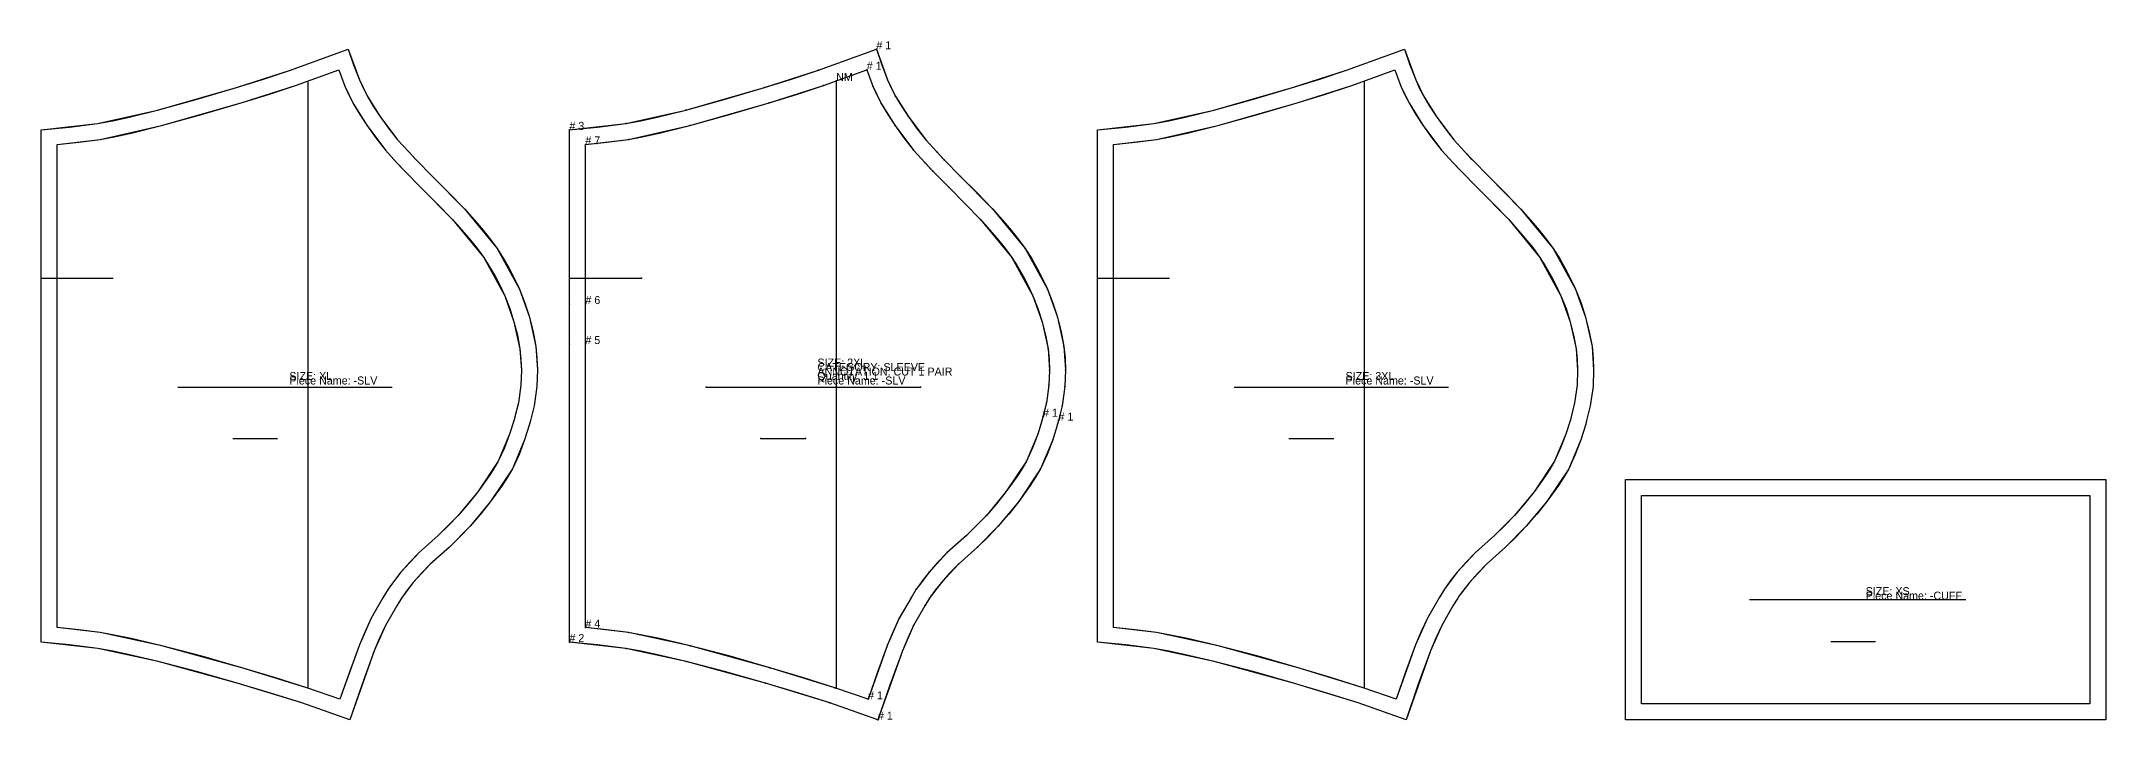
# Model space of a CAD drawing. Extents: x 0 to 1039, y 0 to 21.
# Drawn here: x 715.6 to 780.1, y 0 to 21.2 of the extents above; entities that cross this region are included whole.
import ezdxf
from ezdxf.enums import TextEntityAlignment as Align

# ---------------------------------------------------------------- set-up
doc = ezdxf.new("R2010")
doc.units = 0

# ---------------------------------------------------------------- blocks, each defined once
blk = doc.blocks.new('MYRA-SLV_XL')
at = {"layer": '1'}
blk.add_lwpolyline([(9.6401, 0), (9.6401, 0), (8.1406, 0.5222), (6.1243, 1.1443), (3.6499, 1.8216), (1.7632, 2.2258), (0, 2.4258), (0, 2.4258), (0, 11.7324), (0, 11.7324), (0, 12.9824), (0, 12.9824), (0, 13.7935), (0, 18.423), (0, 18.423), (1.7608, 18.6196), (3.6344, 19.0428), (6.0961, 19.7462), (7.7815, 20.2849), (9.5906, 20.94), (9.5906, 20.94), (9.9406, 19.9834), (10.1812, 19.488), (10.5814, 18.8524), (11.1338, 18.1106), (11.4805, 17.7335), (11.7133, 17.4836), (12.2224, 16.9664), (13.2189, 15.957), (14.2395, 14.7186), (14.937, 13.447), (15.2507, 12.5689), (15.4501, 11.6578), (15.5006, 10.923), (15.4825, 10.4083), (15.3967, 9.8027), (15.2824, 9.3435), (15.2824, 9.3435), (15.2548, 9.2322), (15.1021, 8.743), (14.7213, 7.8374), (14.0395, 6.813), (13.3971, 6.0459), (12.7495, 5.3905), (12.1548, 4.8621), (11.6214, 4.2882), (11.3028, 3.8652), (11.2535, 3.7957), (11.1059, 3.554), (10.7548, 2.9401), (10.4036, 2.1499), (9.6401, 0), (9.6401, 0)], close=True, dxfattribs=at)
at = {"layer": '100'}
blk.add_line((5.9814, 8.7864), (7.3787, 8.7864), dxfattribs=at)
at = {"layer": '11'}
blk.add_lwpolyline([(0, 13.7935), (2.25, 13.7935)], dxfattribs=at)
at = {"layer": '14'}
for points in [[(0.5, 17.9713), (1.8447, 18.126), (3.7583, 18.5582), (6.2409, 19.2676), (7.9428, 19.8115), (9.2923, 20.3002)], [(9.2923, 20.3002), (9.4798, 19.7878), (9.7434, 19.2449), (10.1687, 18.5694), (10.7508, 17.7878), (11.1122, 17.3948), (11.357, 17.1328), (11.8633, 16.6184), (12.8473, 15.6217), (13.8237, 14.4369), (14.4795, 13.2414), (14.7691, 12.4308), (14.9538, 11.5868), (15, 10.9146), (14.9837, 10.4523), (14.9053, 9.8984), (14.7972, 9.4641), (14.7972, 9.4641), (14.7731, 9.3671), (14.6319, 8.9148), (14.2788, 8.0749), (13.6385, 7.1129), (13.027, 6.3827), (12.4053, 5.7535), (11.8048, 5.22), (11.2369, 4.6089), (10.8947, 4.1548), (10.8389, 4.0762), (10.6754, 3.8084), (10.3082, 3.1663), (9.9391, 2.3358), (9.3319, 0.6368)], [(0.5, 12.9824), (0.5, 13.7935), (0.5, 17.9713)], [(0.5, 11.7324), (0.5, 12.9824)], [(0.5, 2.8762), (0.5, 11.7324)], [(9.3319, 0.6368), (8.2966, 0.9973), (6.2641, 1.6244), (3.7684, 2.3076), (1.8447, 2.7197), (0.5, 2.8762)], [(9.3319, 0.6368)]]:
    blk.add_lwpolyline(points, dxfattribs=at)
at = {"layer": '5'}
blk.add_line((4.2708, 10.3905), (10.9661, 10.3905), dxfattribs=at)
at = {"layer": '7'}
blk.add_line((4.2708, 10.3905), (10.9661, 10.3905), dxfattribs=at)
at = {"layer": '8'}
blk.add_line((8.3328, 19.9527), (8.3328, 0.9847), dxfattribs=at)
at = {"layer": '84'}
blk.add_lwpolyline([(9.6401, 0), (9.6401, 0), (8.1406, 0.5222), (7.1351, 0.8416), (6.1243, 1.1443), (4.8907, 1.4963), (3.6499, 1.8216), (2.7102, 2.0416), (2.2379, 2.1398), (1.7632, 2.2258), (0.8831, 2.3364), (0, 2.4258), (0, 2.4258), (0, 11.7324), (0, 11.7324), (0, 12.9824), (0, 12.9824), (0, 13.7935), (0, 18.423), (0, 18.423), (0.8821, 18.5094), (1.7608, 18.6196), (2.2326, 18.709), (2.7017, 18.812), (3.6344, 19.0428), (4.8689, 19.3814), (6.0961, 19.7462), (6.9411, 20.0084), (7.7815, 20.2849), (9.5906, 20.94), (9.5906, 20.94), (9.7598, 20.4594), (9.9406, 19.9834), (10.0545, 19.7326), (10.1812, 19.488), (10.3739, 19.1656), (10.5814, 18.8524), (10.8487, 18.4747), (11.1338, 18.1106), (11.4805, 17.7335), (11.6681, 17.5295), (11.7133, 17.4836), (12.2224, 16.9664), (12.7251, 16.4659), (13.2189, 15.957), (13.7506, 15.3546), (14.0021, 15.0419), (14.2395, 14.7186), (14.4347, 14.4127), (14.615, 14.0978), (14.7826, 13.7757), (14.937, 13.447), (15.1092, 13.0136), (15.2507, 12.5689), (15.3657, 12.1166), (15.4501, 11.6578), (15.4866, 11.2913), (15.5006, 10.923), (15.4825, 10.4083), (15.3967, 9.8027), (15.2824, 9.3435), (15.2824, 9.3435), (15.2548, 9.2322), (15.1021, 8.743), (14.9273, 8.2832), (14.7213, 7.8374), (14.5665, 7.5715), (14.3994, 7.3131), (14.0395, 6.813), (13.7274, 6.4219), (13.3971, 6.0459), (13.0793, 5.7124), (12.7495, 5.3905), (12.1548, 4.8621), (11.8809, 4.5817), (11.6214, 4.2882), (11.4314, 4.0465), (11.3028, 3.8652), (11.2535, 3.7957), (11.1059, 3.554), (10.7548, 2.9401), (10.5706, 2.5489), (10.4036, 2.1499), (10.0118, 1.0787), (9.6401, 0), (9.6401, 0)], close=True, dxfattribs=at)
at = {"layer": '85'}
blk.add_lwpolyline([(8.3328, 19.9527), (8.3328, 0.9847)], dxfattribs=at)
at = {"layer": '86'}
blk.add_lwpolyline([(0, 13.7935), (2.25, 13.7935)], dxfattribs=at)
at = {"layer": '87'}
for points in [[(0.5, 17.9713), (1.1736, 18.0398), (1.8447, 18.126), (2.3265, 18.2177), (2.8056, 18.3229), (3.7583, 18.5582), (5.0033, 18.8996), (6.2409, 19.2676), (7.0942, 19.5324), (7.9428, 19.8115), (9.2923, 20.3002)], [(9.2923, 20.3002), (9.4798, 19.7878), (9.6046, 19.5129), (9.7434, 19.2449), (9.9482, 18.9023), (10.1687, 18.5694), (10.4503, 18.1714), (10.7508, 17.7878), (11.1122, 17.3948), (11.2969, 17.1939), (11.357, 17.1328), (11.8633, 16.6184), (12.3598, 16.1242), (12.8473, 15.6217), (13.356, 15.0454), (13.5966, 14.7462), (13.8237, 14.4369), (14.0072, 14.1493), (14.1768, 13.8532), (14.3344, 13.5504), (14.4795, 13.2414), (14.6385, 12.8413), (14.7691, 12.4308), (14.8756, 12.0118), (14.9538, 11.5868), (14.9872, 11.2515), (15, 10.9146), (14.9837, 10.4523), (14.9053, 9.8984), (14.7972, 9.4641), (14.7972, 9.4641), (14.7731, 9.3671), (14.6319, 8.9148), (14.4698, 8.4884), (14.2788, 8.0749), (14.1334, 7.8252), (13.9765, 7.5825), (13.6385, 7.1129), (13.3414, 6.7407), (13.027, 6.3827), (12.7218, 6.0625), (12.4053, 5.7535), (11.8048, 5.22), (11.5132, 4.9215), (11.2369, 4.6089), (11.0314, 4.3475), (10.8947, 4.1548), (10.8389, 4.0762), (10.6754, 3.8084), (10.3082, 3.1663), (10.1147, 2.7551), (9.9391, 2.3358), (9.6278, 1.4892), (9.3319, 0.6368)], [(0.5, 12.9824), (0.5, 13.7935), (0.5, 17.9713)], [(0.5, 11.7324), (0.5, 12.9824)], [(0.5, 2.8762), (0.5, 11.7324)], [(9.3319, 0.6368), (8.2966, 0.9973), (7.283, 1.3193), (6.2641, 1.6244), (5.0199, 1.9795), (3.7684, 2.3076), (2.8102, 2.5315), (2.3286, 2.6316), (1.8447, 2.7197), (1.1734, 2.8058), (0.5, 2.8762)], [(9.3319, 0.6368)]]:
    blk.add_lwpolyline(points, dxfattribs=at)
at = {"layer": '1'}
for s, p in [('SIZE: XL', (7.7503, 10.61)), ('Piece Name: -SLV', (7.7503, 10.47))]:
    blk.add_text(s, height=0.25, dxfattribs=at).set_placement(p)
at = {"layer": '1', "flags": 2}
for p, p2 in [((9.2923, 20.3002), (11.1122, 17.3948)), ((9.2923, 20.3002), (11.357, 17.1328)), ((9.3319, 0.6368), (10.8947, 4.1548))]:
    blk.add_attdef('Dependency', text='', height=0.25, dxfattribs=at).set_placement(p, p2, align=Align.ALIGNED)
blk = doc.blocks.new('MYRA-SLV_2XL')
at = {"layer": '1'}
blk.add_lwpolyline([(9.6401, 0), (9.6401, 0), (8.1406, 0.5222), (6.1243, 1.1443), (3.6499, 1.8216), (1.7632, 2.2258), (0, 2.4258), (0, 2.4258), (0, 11.7324), (0, 11.7324), (0, 12.9824), (0, 12.9824), (0, 13.7935), (0, 18.423), (0, 18.423), (1.7608, 18.6196), (3.6344, 19.0428), (6.0961, 19.7462), (7.7815, 20.2849), (9.5906, 20.94), (9.5906, 20.94), (9.9406, 19.9834), (10.1812, 19.488), (10.5814, 18.8524), (11.1338, 18.1106), (11.4805, 17.7335), (11.7133, 17.4836), (12.2224, 16.9664), (13.2189, 15.957), (14.2395, 14.7186), (14.937, 13.447), (15.2507, 12.5689), (15.4501, 11.6578), (15.5006, 10.923), (15.4825, 10.4083), (15.3967, 9.8027), (15.2824, 9.3435), (15.2824, 9.3435), (15.2548, 9.2322), (15.1021, 8.743), (14.7213, 7.8374), (14.0395, 6.813), (13.3971, 6.0459), (12.7495, 5.3905), (12.1548, 4.8621), (11.6214, 4.2882), (11.3028, 3.8652), (11.2535, 3.7957), (11.1059, 3.554), (10.7548, 2.9401), (10.4036, 2.1499), (9.6401, 0), (9.6401, 0)], close=True, dxfattribs=at)
at = {"layer": '100'}
blk.add_line((5.9814, 8.7864), (7.3787, 8.7864), dxfattribs=at)
at = {"layer": '11'}
blk.add_lwpolyline([(0, 13.7935), (2.25, 13.7935)], dxfattribs=at)
at = {"layer": '14'}
for points in [[(0.5, 17.9713), (1.8447, 18.126), (3.7583, 18.5582), (6.2409, 19.2676), (7.9428, 19.8115), (9.2923, 20.3002)], [(9.2923, 20.3002), (9.4798, 19.7878), (9.7434, 19.2449), (10.1687, 18.5694), (10.7508, 17.7878), (11.1122, 17.3948), (11.357, 17.1328), (11.8633, 16.6184), (12.8473, 15.6217), (13.8237, 14.4369), (14.4795, 13.2414), (14.7691, 12.4308), (14.9538, 11.5868), (15, 10.9146), (14.9837, 10.4523), (14.9053, 9.8984), (14.7972, 9.4641), (14.7972, 9.4641), (14.7731, 9.3671), (14.6319, 8.9148), (14.2788, 8.0749), (13.6385, 7.1129), (13.027, 6.3827), (12.4053, 5.7535), (11.8048, 5.22), (11.2369, 4.6089), (10.8947, 4.1548), (10.8389, 4.0762), (10.6754, 3.8084), (10.3082, 3.1663), (9.9391, 2.3358), (9.3319, 0.6368)], [(0.5, 12.9824), (0.5, 13.7935), (0.5, 17.9713)], [(0.5, 11.7324), (0.5, 12.9824)], [(0.5, 2.8762), (0.5, 11.7324)], [(9.3319, 0.6368), (8.2966, 0.9973), (6.2641, 1.6244), (3.7684, 2.3076), (1.8447, 2.7197), (0.5, 2.8762)], [(9.3319, 0.6368)]]:
    blk.add_lwpolyline(points, dxfattribs=at)
at = {"layer": '2'}
for p in [(9.5906, 20.94), (9.2923, 20.3002), (9.2923, 20.3002), (8.3328, 19.9527), (0, 18.423), (0.5, 17.9713), (0.5, 17.9713), (0, 13.7935), (0, 13.7935), (0, 13.7935), (0.5, 13.7935), (2.25, 13.7935), (0, 12.9824), (0.5, 12.9824), (0.5, 12.9824), (0, 11.7324), (0.5, 11.7324), (0.5, 11.7324), (4.2708, 10.3905), (10.9661, 10.3905), (14.9837, 10.4523), (15.4825, 10.4083), (14.7731, 9.3671), (14.7972, 9.4641), (14.7972, 9.4641), (15.2548, 9.2322), (15.2824, 9.3435), (15.2824, 9.3435), (5.9814, 8.7864), (7.3787, 8.7864), (0.5, 2.8762), (0.5, 2.8762), (0, 2.4258), (8.3328, 0.9847), (9.3319, 0.6368), (9.3319, 0.6368), (9.3319, 0.6368), (9.3319, 0.6368), (9.6401, 0), (9.6401, 0)]:
    blk.add_point(p, dxfattribs=at)
at = {"layer": '3'}
for p in [(7.7815, 20.2849), (6.0961, 19.7462), (7.9428, 19.8115), (9.4798, 19.7878), (9.9406, 19.9834), (10.1812, 19.488), (3.6344, 19.0428), (6.2409, 19.2676), (9.7434, 19.2449), (10.5814, 18.8524), (1.7608, 18.6196), (1.8447, 18.126), (3.7583, 18.5582), (10.1687, 18.5694), (11.1338, 18.1106), (10.7508, 17.7878), (11.4805, 17.7335), (11.7133, 17.4836), (11.1122, 17.3948), (11.357, 17.1328), (12.2224, 16.9664), (11.8633, 16.6184), (12.8473, 15.6217), (13.2189, 15.957), (13.8237, 14.4369), (14.2395, 14.7186), (14.4795, 13.2414), (14.937, 13.447), (14.7691, 12.4308), (15.2507, 12.5689), (15.4501, 11.6578), (14.9538, 11.5868), (15, 10.9146), (15.5006, 10.923), (14.9053, 9.8984), (15.3967, 9.8027), (14.6319, 8.9148), (15.1021, 8.743), (14.2788, 8.0749), (14.7213, 7.8374), (13.6385, 7.1129), (14.0395, 6.813), (13.027, 6.3827), (13.3971, 6.0459), (11.8048, 5.22), (12.4053, 5.7535), (12.7495, 5.3905), (11.2369, 4.6089), (12.1548, 4.8621), (10.8389, 4.0762), (10.8947, 4.1548), (11.6214, 4.2882), (10.6754, 3.8084), (11.1059, 3.554), (11.2535, 3.7957), (11.3028, 3.8652), (1.8447, 2.7197), (10.3082, 3.1663), (10.7548, 2.9401), (1.7632, 2.2258), (3.7684, 2.3076), (9.9391, 2.3358), (10.4036, 2.1499), (3.6499, 1.8216), (6.2641, 1.6244), (6.1243, 1.1443), (8.2966, 0.9973), (8.1406, 0.5222)]:
    blk.add_point(p, dxfattribs=at)
at = {"layer": '5'}
blk.add_line((4.2708, 10.3905), (10.9661, 10.3905), dxfattribs=at)
at = {"layer": '7'}
blk.add_line((4.2708, 10.3905), (10.9661, 10.3905), dxfattribs=at)
at = {"layer": '8'}
blk.add_line((8.3328, 19.9527), (8.3328, 0.9847), dxfattribs=at)
at = {"layer": '80'}
for p in [(11.4805, 17.7335, 0.188), (11.7133, 17.4836, 0.188), (11.1122, 17.3948, 0.188), (11.357, 17.1328, 0.188), (0, 12.9824, 0.188), (0.5, 12.9824, 0.188), (0, 11.7324, 0.188), (0.5, 11.7324, 0.188), (14.7972, 9.4641, 0.188), (15.2824, 9.3435, 0.188), (10.8947, 4.1548, 0.188), (11.3028, 3.8652, 0.188)]:
    blk.add_point(p, dxfattribs=at)
at = {"layer": '84'}
blk.add_lwpolyline([(9.6401, 0), (9.6401, 0), (8.1406, 0.5222), (7.1351, 0.8416), (6.1243, 1.1443), (4.8907, 1.4963), (3.6499, 1.8216), (2.7102, 2.0416), (2.2379, 2.1398), (1.7632, 2.2258), (0.8831, 2.3364), (0, 2.4258), (0, 2.4258), (0, 11.7324), (0, 11.7324), (0, 12.9824), (0, 12.9824), (0, 13.7935), (0, 18.423), (0, 18.423), (0.8821, 18.5094), (1.7608, 18.6196), (2.2326, 18.709), (2.7017, 18.812), (3.6344, 19.0428), (4.8689, 19.3814), (6.0961, 19.7462), (6.9411, 20.0084), (7.7815, 20.2849), (9.5906, 20.94), (9.5906, 20.94), (9.7598, 20.4594), (9.9406, 19.9834), (10.0545, 19.7326), (10.1812, 19.488), (10.3739, 19.1656), (10.5814, 18.8524), (10.8487, 18.4747), (11.1338, 18.1106), (11.4805, 17.7335), (11.6681, 17.5295), (11.7133, 17.4836), (12.2224, 16.9664), (12.7251, 16.4659), (13.2189, 15.957), (13.7506, 15.3546), (14.0021, 15.0419), (14.2395, 14.7186), (14.4347, 14.4127), (14.615, 14.0978), (14.7826, 13.7757), (14.937, 13.447), (15.1092, 13.0136), (15.2507, 12.5689), (15.3657, 12.1166), (15.4501, 11.6578), (15.4866, 11.2913), (15.5006, 10.923), (15.4825, 10.4083), (15.3967, 9.8027), (15.2824, 9.3435), (15.2824, 9.3435), (15.2548, 9.2322), (15.1021, 8.743), (14.9273, 8.2832), (14.7213, 7.8374), (14.5665, 7.5715), (14.3994, 7.3131), (14.0395, 6.813), (13.7274, 6.4219), (13.3971, 6.0459), (13.0793, 5.7124), (12.7495, 5.3905), (12.1548, 4.8621), (11.8809, 4.5817), (11.6214, 4.2882), (11.4314, 4.0465), (11.3028, 3.8652), (11.2535, 3.7957), (11.1059, 3.554), (10.7548, 2.9401), (10.5706, 2.5489), (10.4036, 2.1499), (10.0118, 1.0787), (9.6401, 0), (9.6401, 0)], close=True, dxfattribs=at)
at = {"layer": '85'}
blk.add_lwpolyline([(8.3328, 19.9527), (8.3328, 0.9847)], dxfattribs=at)
at = {"layer": '86'}
blk.add_lwpolyline([(0, 13.7935), (2.25, 13.7935)], dxfattribs=at)
at = {"layer": '87'}
for points in [[(0.5, 17.9713), (1.1736, 18.0398), (1.8447, 18.126), (2.3265, 18.2177), (2.8056, 18.3229), (3.7583, 18.5582), (5.0033, 18.8996), (6.2409, 19.2676), (7.0942, 19.5324), (7.9428, 19.8115), (9.2923, 20.3002)], [(9.2923, 20.3002), (9.4798, 19.7878), (9.6046, 19.5129), (9.7434, 19.2449), (9.9482, 18.9023), (10.1687, 18.5694), (10.4503, 18.1714), (10.7508, 17.7878), (11.1122, 17.3948), (11.2969, 17.1939), (11.357, 17.1328), (11.8633, 16.6184), (12.3598, 16.1242), (12.8473, 15.6217), (13.356, 15.0454), (13.5966, 14.7462), (13.8237, 14.4369), (14.0072, 14.1493), (14.1768, 13.8532), (14.3344, 13.5504), (14.4795, 13.2414), (14.6385, 12.8413), (14.7691, 12.4308), (14.8756, 12.0118), (14.9538, 11.5868), (14.9872, 11.2515), (15, 10.9146), (14.9837, 10.4523), (14.9053, 9.8984), (14.7972, 9.4641), (14.7972, 9.4641), (14.7731, 9.3671), (14.6319, 8.9148), (14.4698, 8.4884), (14.2788, 8.0749), (14.1334, 7.8252), (13.9765, 7.5825), (13.6385, 7.1129), (13.3414, 6.7407), (13.027, 6.3827), (12.7218, 6.0625), (12.4053, 5.7535), (11.8048, 5.22), (11.5132, 4.9215), (11.2369, 4.6089), (11.0314, 4.3475), (10.8947, 4.1548), (10.8389, 4.0762), (10.6754, 3.8084), (10.3082, 3.1663), (10.1147, 2.7551), (9.9391, 2.3358), (9.6278, 1.4892), (9.3319, 0.6368)], [(0.5, 12.9824), (0.5, 13.7935), (0.5, 17.9713)], [(0.5, 11.7324), (0.5, 12.9824)], [(0.5, 2.8762), (0.5, 11.7324)], [(9.3319, 0.6368), (8.2966, 0.9973), (7.283, 1.3193), (6.2641, 1.6244), (5.0199, 1.9795), (3.7684, 2.3076), (2.8102, 2.5315), (2.3286, 2.6316), (1.8447, 2.7197), (1.1734, 2.8058), (0.5, 2.8762)], [(9.3319, 0.6368)]]:
    blk.add_lwpolyline(points, dxfattribs=at)
at = {"layer": '1'}
for s, p in [('# 1', (9.5906, 20.94)), ('# 3', (0, 18.423)), ('ANNOTATION: CUT 1 PAIR', (7.7503, 10.75)), ('SIZE: 2XL', (7.7503, 11.03)), ('CATEGORY: SLEEVE', (7.7503, 10.89)), ('Quantity: 1,1', (7.7503, 10.61)), ('Piece Name: -SLV', (7.7503, 10.47)), ('# 1', (15.2824, 9.3435)), ('# 2', (0, 2.4258)), ('# 1', (9.6401, 0)), ('# 1', (9.6401, 0))]:
    blk.add_text(s, height=0.25, dxfattribs=at).set_placement(p)
at = {"layer": '1', "flags": 2}
for p, p2 in [((9.2923, 20.3002), (11.1122, 17.3948)), ((9.2923, 20.3002), (11.357, 17.1328)), ((9.3319, 0.6368), (10.8947, 4.1548))]:
    blk.add_attdef('Dependency', text='', height=0.25, dxfattribs=at).set_placement(p, p2, align=Align.ALIGNED)
at = {"layer": '14'}
for s, p in [('# 1', (9.2923, 20.3002)), ('# 1', (9.2923, 20.3002)), ('# 7', (0.5, 17.9713)), ('# 6', (0.5, 12.9824)), ('# 5', (0.5, 11.7324)), ('# 1', (14.7972, 9.4641)), ('# 4', (0.5, 2.8762)), ('# 1', (9.3319, 0.6368)), ('# 1', (9.3319, 0.6368))]:
    blk.add_text(s, height=0.25, dxfattribs=at).set_placement(p)
at = {"layer": '8'}
blk.add_text('NM', height=0.25, dxfattribs=at).set_placement((8.3328, 19.9527))
at = {"layer": '85'}
blk.add_text('NM', height=0.25, dxfattribs=at).set_placement((8.3328, 19.9527))
blk = doc.blocks.new('MYRA-SLV_3XL')
at = {"layer": '1'}
blk.add_lwpolyline([(9.6401, 0), (9.6401, 0), (8.1406, 0.5222), (6.1243, 1.1443), (3.6499, 1.8216), (1.7632, 2.2258), (0, 2.4258), (0, 2.4258), (0, 11.7324), (0, 11.7324), (0, 12.9824), (0, 12.9824), (0, 13.7935), (0, 18.423), (0, 18.423), (1.7608, 18.6196), (3.6344, 19.0428), (6.0961, 19.7462), (7.7815, 20.2849), (9.5906, 20.94), (9.5906, 20.94), (9.9406, 19.9834), (10.1812, 19.488), (10.5814, 18.8524), (11.1338, 18.1106), (11.4805, 17.7335), (11.7133, 17.4836), (12.2224, 16.9664), (13.2189, 15.957), (14.2395, 14.7186), (14.937, 13.447), (15.2507, 12.5689), (15.4501, 11.6578), (15.5006, 10.923), (15.4825, 10.4083), (15.3967, 9.8027), (15.2824, 9.3435), (15.2824, 9.3435), (15.2548, 9.2322), (15.1021, 8.743), (14.7213, 7.8374), (14.0395, 6.813), (13.3971, 6.0459), (12.7495, 5.3905), (12.1548, 4.8621), (11.6214, 4.2882), (11.3028, 3.8652), (11.2535, 3.7957), (11.1059, 3.554), (10.7548, 2.9401), (10.4036, 2.1499), (9.6401, 0), (9.6401, 0)], close=True, dxfattribs=at)
at = {"layer": '100'}
blk.add_line((5.9814, 8.7864), (7.3787, 8.7864), dxfattribs=at)
at = {"layer": '11'}
blk.add_lwpolyline([(0, 13.7935), (2.25, 13.7935)], dxfattribs=at)
at = {"layer": '14'}
for points in [[(0.5, 17.9713), (1.8447, 18.126), (3.7583, 18.5582), (6.2409, 19.2676), (7.9428, 19.8115), (9.2923, 20.3002)], [(9.2923, 20.3002), (9.4798, 19.7878), (9.7434, 19.2449), (10.1687, 18.5694), (10.7508, 17.7878), (11.1122, 17.3948), (11.357, 17.1328), (11.8633, 16.6184), (12.8473, 15.6217), (13.8237, 14.4369), (14.4795, 13.2414), (14.7691, 12.4308), (14.9538, 11.5868), (15, 10.9146), (14.9837, 10.4523), (14.9053, 9.8984), (14.7972, 9.4641), (14.7972, 9.4641), (14.7731, 9.3671), (14.6319, 8.9148), (14.2788, 8.0749), (13.6385, 7.1129), (13.027, 6.3827), (12.4053, 5.7535), (11.8048, 5.22), (11.2369, 4.6089), (10.8947, 4.1548), (10.8389, 4.0762), (10.6754, 3.8084), (10.3082, 3.1663), (9.9391, 2.3358), (9.3319, 0.6368)], [(0.5, 12.9824), (0.5, 13.7935), (0.5, 17.9713)], [(0.5, 11.7324), (0.5, 12.9824)], [(0.5, 2.8762), (0.5, 11.7324)], [(9.3319, 0.6368), (8.2966, 0.9973), (6.2641, 1.6244), (3.7684, 2.3076), (1.8447, 2.7197), (0.5, 2.8762)], [(9.3319, 0.6368)]]:
    blk.add_lwpolyline(points, dxfattribs=at)
at = {"layer": '5'}
blk.add_line((4.2708, 10.3905), (10.9661, 10.3905), dxfattribs=at)
at = {"layer": '7'}
blk.add_line((4.2708, 10.3905), (10.9661, 10.3905), dxfattribs=at)
at = {"layer": '8'}
blk.add_line((8.3328, 19.9527), (8.3328, 0.9847), dxfattribs=at)
at = {"layer": '84'}
blk.add_lwpolyline([(9.6401, 0), (9.6401, 0), (8.1406, 0.5222), (7.1351, 0.8416), (6.1243, 1.1443), (4.8907, 1.4963), (3.6499, 1.8216), (2.7102, 2.0416), (2.2379, 2.1398), (1.7632, 2.2258), (0.8831, 2.3364), (0, 2.4258), (0, 2.4258), (0, 11.7324), (0, 11.7324), (0, 12.9824), (0, 12.9824), (0, 13.7935), (0, 18.423), (0, 18.423), (0.8821, 18.5094), (1.7608, 18.6196), (2.2326, 18.709), (2.7017, 18.812), (3.6344, 19.0428), (4.8689, 19.3814), (6.0961, 19.7462), (6.9411, 20.0084), (7.7815, 20.2849), (9.5906, 20.94), (9.5906, 20.94), (9.7598, 20.4594), (9.9406, 19.9834), (10.0545, 19.7326), (10.1812, 19.488), (10.3739, 19.1656), (10.5814, 18.8524), (10.8487, 18.4747), (11.1338, 18.1106), (11.4805, 17.7335), (11.6681, 17.5295), (11.7133, 17.4836), (12.2224, 16.9664), (12.7251, 16.4659), (13.2189, 15.957), (13.7506, 15.3546), (14.0021, 15.0419), (14.2395, 14.7186), (14.4347, 14.4127), (14.615, 14.0978), (14.7826, 13.7757), (14.937, 13.447), (15.1092, 13.0136), (15.2507, 12.5689), (15.3657, 12.1166), (15.4501, 11.6578), (15.4866, 11.2913), (15.5006, 10.923), (15.4825, 10.4083), (15.3967, 9.8027), (15.2824, 9.3435), (15.2824, 9.3435), (15.2548, 9.2322), (15.1021, 8.743), (14.9273, 8.2832), (14.7213, 7.8374), (14.5665, 7.5715), (14.3994, 7.3131), (14.0395, 6.813), (13.7274, 6.4219), (13.3971, 6.0459), (13.0793, 5.7124), (12.7495, 5.3905), (12.1548, 4.8621), (11.8809, 4.5817), (11.6214, 4.2882), (11.4314, 4.0465), (11.3028, 3.8652), (11.2535, 3.7957), (11.1059, 3.554), (10.7548, 2.9401), (10.5706, 2.5489), (10.4036, 2.1499), (10.0118, 1.0787), (9.6401, 0), (9.6401, 0)], close=True, dxfattribs=at)
at = {"layer": '85'}
blk.add_lwpolyline([(8.3328, 19.9527), (8.3328, 0.9847)], dxfattribs=at)
at = {"layer": '86'}
blk.add_lwpolyline([(0, 13.7935), (2.25, 13.7935)], dxfattribs=at)
at = {"layer": '87'}
for points in [[(0.5, 17.9713), (1.1736, 18.0398), (1.8447, 18.126), (2.3265, 18.2177), (2.8056, 18.3229), (3.7583, 18.5582), (5.0033, 18.8996), (6.2409, 19.2676), (7.0942, 19.5324), (7.9428, 19.8115), (9.2923, 20.3002)], [(9.2923, 20.3002), (9.4798, 19.7878), (9.6046, 19.5129), (9.7434, 19.2449), (9.9482, 18.9023), (10.1687, 18.5694), (10.4503, 18.1714), (10.7508, 17.7878), (11.1122, 17.3948), (11.2969, 17.1939), (11.357, 17.1328), (11.8633, 16.6184), (12.3598, 16.1242), (12.8473, 15.6217), (13.356, 15.0454), (13.5966, 14.7462), (13.8237, 14.4369), (14.0072, 14.1493), (14.1768, 13.8532), (14.3344, 13.5504), (14.4795, 13.2414), (14.6385, 12.8413), (14.7691, 12.4308), (14.8756, 12.0118), (14.9538, 11.5868), (14.9872, 11.2515), (15, 10.9146), (14.9837, 10.4523), (14.9053, 9.8984), (14.7972, 9.4641), (14.7972, 9.4641), (14.7731, 9.3671), (14.6319, 8.9148), (14.4698, 8.4884), (14.2788, 8.0749), (14.1334, 7.8252), (13.9765, 7.5825), (13.6385, 7.1129), (13.3414, 6.7407), (13.027, 6.3827), (12.7218, 6.0625), (12.4053, 5.7535), (11.8048, 5.22), (11.5132, 4.9215), (11.2369, 4.6089), (11.0314, 4.3475), (10.8947, 4.1548), (10.8389, 4.0762), (10.6754, 3.8084), (10.3082, 3.1663), (10.1147, 2.7551), (9.9391, 2.3358), (9.6278, 1.4892), (9.3319, 0.6368)], [(0.5, 12.9824), (0.5, 13.7935), (0.5, 17.9713)], [(0.5, 11.7324), (0.5, 12.9824)], [(0.5, 2.8762), (0.5, 11.7324)], [(9.3319, 0.6368), (8.2966, 0.9973), (7.283, 1.3193), (6.2641, 1.6244), (5.0199, 1.9795), (3.7684, 2.3076), (2.8102, 2.5315), (2.3286, 2.6316), (1.8447, 2.7197), (1.1734, 2.8058), (0.5, 2.8762)], [(9.3319, 0.6368)]]:
    blk.add_lwpolyline(points, dxfattribs=at)
at = {"layer": '1'}
for s, p in [('SIZE: 3XL', (7.7503, 10.61)), ('Piece Name: -SLV', (7.7503, 10.47))]:
    blk.add_text(s, height=0.25, dxfattribs=at).set_placement(p)
at = {"layer": '1', "flags": 2}
for p, p2 in [((9.2923, 20.3002), (11.1122, 17.3948)), ((9.2923, 20.3002), (11.357, 17.1328)), ((9.3319, 0.6368), (10.8947, 4.1548))]:
    blk.add_attdef('Dependency', text='', height=0.25, dxfattribs=at).set_placement(p, p2, align=Align.ALIGNED)
blk = doc.blocks.new('MYRA-CUFF_XS')
at = {"layer": '1'}
blk.add_lwpolyline([(0, 0), (0, 0), (0, 3.75), (0, 3.75), (0, 7.5), (0, 7.5), (15, 7.5), (15, 7.5), (15, 3.75), (15, 3.75), (15, 0), (15, 0), (0, 0), (0, 0)], close=True, dxfattribs=at)
at = {"layer": '100'}
blk.add_line((6.412, 2.443), (7.809, 2.443), dxfattribs=at)
at = {"layer": '14'}
for points in [[(0.5, 0.5), (0.5, 3.75), (0.5, 3.75), (0.5, 7)], [(0.5, 7), (14.5, 7)], [(14.5, 7), (14.5, 3.75), (14.5, 3.75), (14.5, 0.5)], [(14.5, 0.5), (0.5, 0.5)], [(0.5, 0.5)]]:
    blk.add_lwpolyline(points, dxfattribs=at)
at = {"layer": '5'}
blk.add_line((3.875, 3.75), (10.625, 3.75), dxfattribs=at)
at = {"layer": '7'}
blk.add_line((3.875, 3.75), (10.625, 3.75), dxfattribs=at)
at = {"layer": '84'}
blk.add_lwpolyline([(0, 0), (0, 0), (0, 3.75), (0, 3.75), (0, 7.5), (0, 7.5), (15, 7.5), (15, 7.5), (15, 3.75), (15, 3.75), (15, 0), (15, 0), (0, 0), (0, 0)], close=True, dxfattribs=at)
at = {"layer": '87'}
for points in [[(0.5, 0.5), (0.5, 3.75), (0.5, 3.75), (0.5, 7)], [(0.5, 7), (14.5, 7)], [(14.5, 7), (14.5, 3.75), (14.5, 3.75), (14.5, 0.5)], [(14.5, 0.5), (0.5, 0.5)], [(0.5, 0.5)]]:
    blk.add_lwpolyline(points, dxfattribs=at)
at = {"layer": '1'}
for s, p in [('SIZE: XS', (7.5, 3.89)), ('Piece Name: -CUFF', (7.5, 3.75))]:
    blk.add_text(s, height=0.25, dxfattribs=at).set_placement(p)

msp = doc.modelspace()

# ---------------------------------------------------------------- block references
at = {"layer": '1'}
for name, p in [('MYRA-SLV_XL', (715.6198, 0)), ('MYRA-SLV_2XL', (732.1204, 0)), ('MYRA-SLV_3XL', (748.621, 0)), ('MYRA-CUFF_XS', (765.1216, 0))]:
    msp.add_blockref(name, p, dxfattribs=at)

doc.saveas('drawing.dxf')
